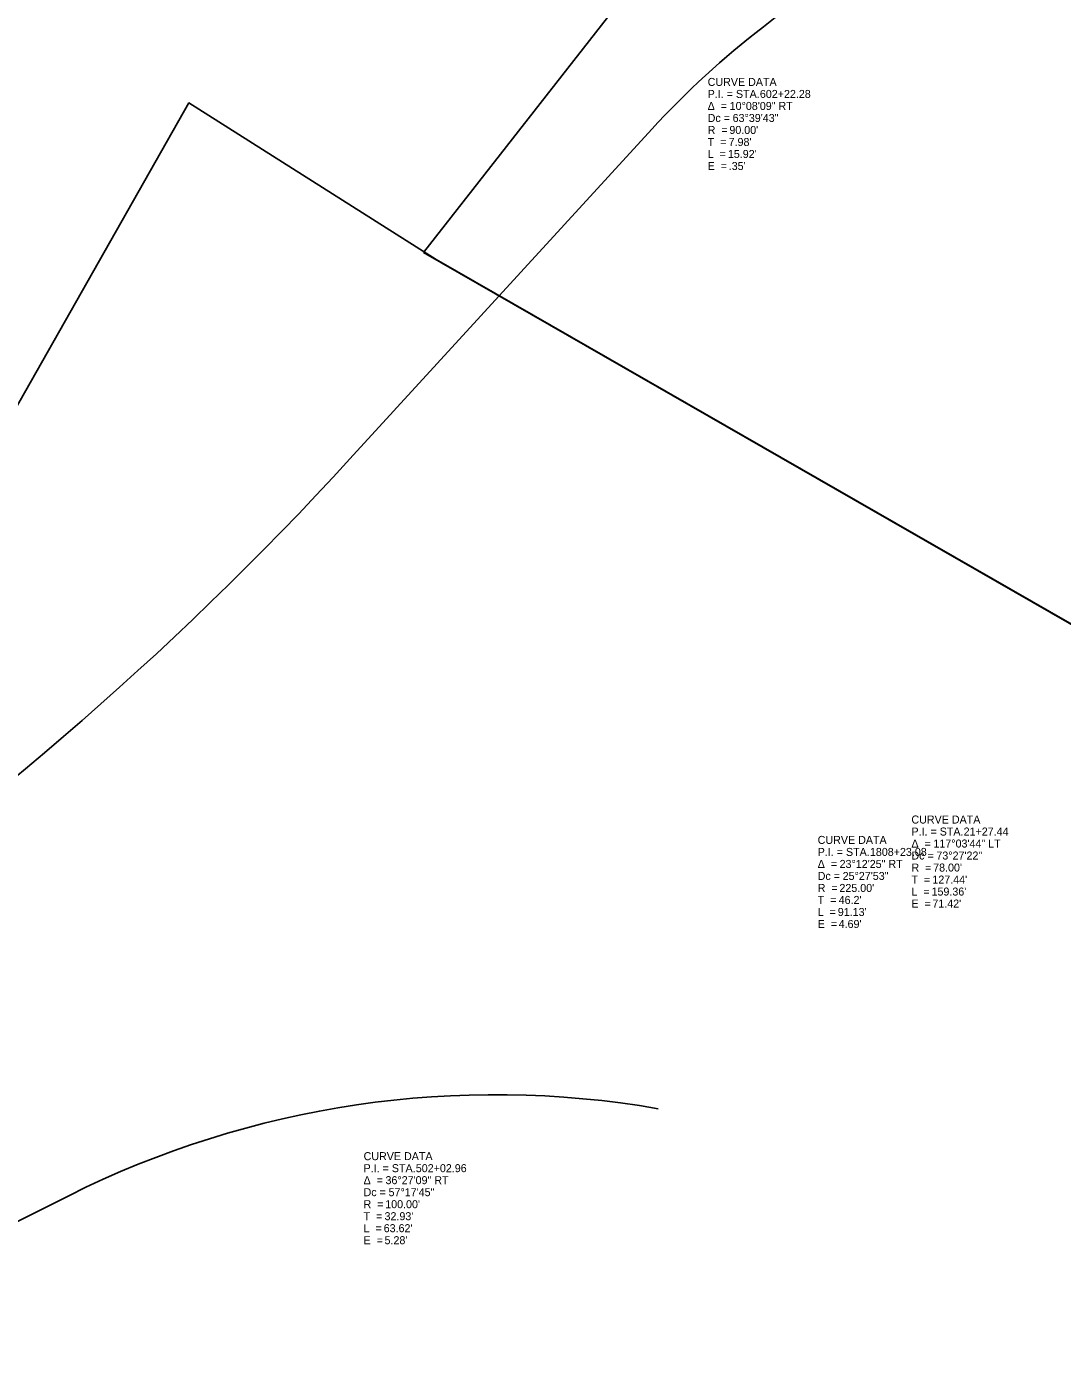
# Model space of a CAD drawing. Extents: x 152338 to 153512, y 329809 to 331515.
# Drawn here: x 152509.6 to 152618.3, y 330838.6 to 330979.4 of the extents above; entities that cross this region are included whole.
import ezdxf

# ---------------------------------------------------------------- set-up
doc = ezdxf.new("R2010")
doc.units = 0
for name, color, linetype in [('Default', 7, 'Continuous'), ('GE_P_Alignment_100_Curve_Data', 7, 'Continuous'), ('SC_Scratch1', 7, 'Continuous')]:
    doc.layers.add(name, color=color, linetype=linetype)

msp = doc.modelspace()

# ---------------------------------------------------------------- linework, layer by layer
at = {"layer": 'Default'}
for points in [[(152551.28, 330955.68), (152746.81, 330843.46), (152791.03, 330814.74), (152887.43, 330970.2), (152887.43, 330970.2), (152638.64, 331105.7), (152575.16, 330986.19)], [(152552.61, 330954.95), (152526.67, 330971.36), (152437.81, 330814.7), (152446.98, 330809.34), (152695.31, 330674.24), (152765.95, 330831.02), (152748.14, 330842.73)]]:
    msp.add_lwpolyline(points, close=True, dxfattribs=at)
at = {"layer": 'SC_Scratch1'}
for p, q in [((152543.57, 330934.01), (152575.26, 330968.62)), ((152543.57, 330934.01), (152575.26, 330968.62)), ((152463.25, 330831.23), (152514.06, 330856.68))]:
    msp.add_line(p, q, dxfattribs=at)
for centre, radius, start, end in [((152532.33, 331050.86), 90, 307.3922, 330.139), ((152532.33, 331050.86), 90, 307.3922, 330.139), ((152641.64, 330907.85), 90, 127.3922, 137.5281), ((152641.64, 330907.85), 90, 127.3922, 137.5281), ((152285.41, 331170.34), 350, 290.1282, 317.5281), ((152285.41, 331170.34), 350, 290.1282, 317.5281), ((152558.85, 330767.28), 100, 80.1619, 116.6144)]:
    msp.add_arc(centre, radius, start, end, dxfattribs=at)

# ---------------------------------------------------------------- texts
at = {"layer": 'GE_P_Alignment_100_Curve_Data'}
for s, p in [('CURVE DATA', (152581.12, 330973.15)), ('P.I. = STA. ', (152581.12, 330971.89)), ('602+22.28', (152586.6, 330971.89)), ('Δ  = ', (152581.12, 330970.63)), ('10°08\'09" RT', (152583.43, 330970.63)), ('Dc = ', (152581.12, 330969.37)), ('63°39\'43"', (152583.74, 330969.37)), ('R  = ', (152581.12, 330968.11)), ("90.00'", (152583.4, 330968.11)), ('T  = ', (152581.12, 330966.85)), ("7.98'", (152583.32, 330966.85)), ('L  = ', (152581.12, 330965.59)), ('E  = ', (152581.12, 330964.33)), ("15.92'", (152583.24, 330965.59)), (".35'", (152583.33, 330964.33)), ('CURVE DATA', (152602.51, 330895.74)), ('P.I. = STA. ', (152602.51, 330894.48)), ('21+27.44', (152607.99, 330894.48)), ('CURVE DATA', (152592.67, 330893.6)), ('Δ  = ', (152602.51, 330893.22)), ('117°03\'44" LT', (152604.82, 330893.22)), ('Δ  = ', (152592.67, 330891.08)), ('P.I. = STA. ', (152592.67, 330892.34)), ('23°12\'25" RT', (152594.97, 330891.08)), ('1808+23.08', (152598.15, 330892.34)), ('Dc = ', (152602.51, 330891.96)), ('73°27\'22"', (152605.13, 330891.96)), ('Dc = ', (152592.67, 330889.82)), ('25°27\'53"', (152595.29, 330889.82)), ('R  = ', (152602.51, 330890.7)), ("78.00'", (152604.79, 330890.7)), ('R  = ', (152592.67, 330888.56)), ("225.00'", (152594.95, 330888.56)), ('T  = ', (152602.51, 330889.44)), ("127.44'", (152604.71, 330889.44)), ('T  = ', (152592.67, 330887.3)), ("46.2'", (152594.87, 330887.3)), ('L  = ', (152602.51, 330888.18)), ('E  = ', (152602.51, 330886.92)), ("159.36'", (152604.62, 330888.18)), ("71.42'", (152604.71, 330886.92)), ('L  = ', (152592.67, 330886.04)), ("91.13'", (152594.78, 330886.04)), ('E  = ', (152592.67, 330884.78)), ("4.69'", (152594.87, 330884.78)), ('CURVE DATA', (152545, 330860.41)), ('P.I. = STA. ', (152545, 330859.15)), ('502+02.96', (152550.48, 330859.15)), ('Δ  = ', (152545, 330857.89)), ('36°27\'09" RT', (152547.3, 330857.89)), ('Dc = ', (152545, 330856.63)), ('57°17\'45"', (152547.62, 330856.63)), ('R  = ', (152545, 330855.37)), ("100.00'", (152547.27, 330855.37)), ('T  = ', (152545, 330854.11)), ("32.93'", (152547.2, 330854.11)), ('L  = ', (152545, 330852.85)), ("63.62'", (152547.11, 330852.85)), ('E  = ', (152545, 330851.59)), ("5.28'", (152547.2, 330851.59))]:
    msp.add_text(s, height=0.84, dxfattribs=at).set_placement(p)

doc.saveas('drawing.dxf')
